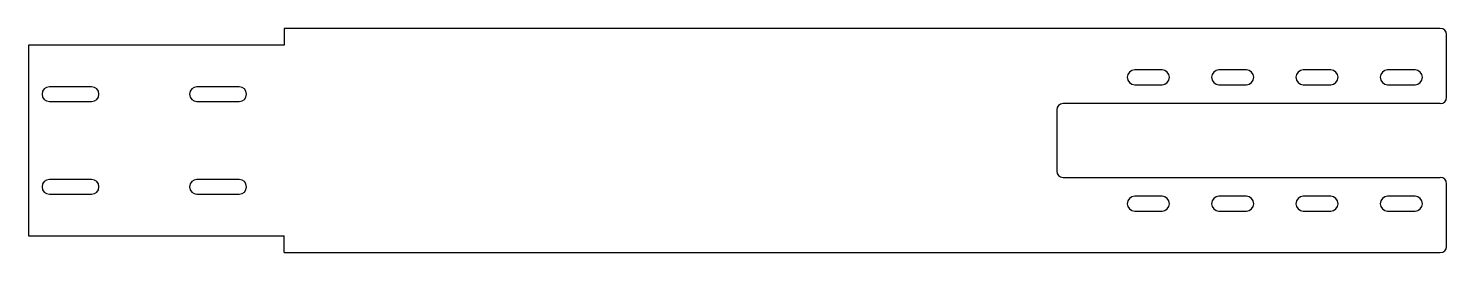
# Model space of a CAD drawing. Header units: millimetres. Extents: x 0 to 673, y 0 to 106.
import ezdxf

# ---------------------------------------------------------------- set-up
doc = ezdxf.new("R2010")
doc.units = ezdxf.units.MM

msp = doc.modelspace()

# ---------------------------------------------------------------- linework, layer by layer
at = {"color": 7, "linetype": 'Continuous', "lineweight": 25}
for p, q in [((669.84, 106.5), (121.42, 106.5)), ((121.42, 106.5), (121.42, 98.5)), ((672.84, 73.75), (672.84, 103.5)), ((0, 98.5), (0, 8)), ((121.42, 98.5), (0, 98.5)), ((537.84, 86.75), (524.84, 86.75)), ((577.84, 86.75), (564.84, 86.75)), ((617.84, 86.75), (604.84, 86.75)), ((657.84, 86.75), (644.84, 86.75)), ((30, 78.75), (10, 78.75)), ((100, 78.75), (80, 78.75)), ((524.84, 79.75), (537.84, 79.75)), ((564.84, 79.75), (577.84, 79.75)), ((604.84, 79.75), (617.84, 79.75)), ((644.84, 79.75), (657.84, 79.75)), ((10, 71.75), (30, 71.75)), ((80, 71.75), (100, 71.75)), ((487.84, 67.75), (487.84, 38.75)), ((669.84, 70.75), (490.84, 70.75)), ((30, 34.75), (10, 34.75)), ((100, 34.75), (80, 34.75)), ((490.84, 35.75), (669.84, 35.75)), ((10, 27.75), (30, 27.75)), ((80, 27.75), (100, 27.75)), ((672.84, 3), (672.84, 32.75)), ((537.84, 26.75), (524.84, 26.75)), ((577.84, 26.75), (564.84, 26.75)), ((617.84, 26.75), (604.84, 26.75)), ((657.84, 26.75), (644.84, 26.75)), ((524.84, 19.75), (537.84, 19.75)), ((564.84, 19.75), (577.84, 19.75)), ((604.84, 19.75), (617.84, 19.75)), ((644.84, 19.75), (657.84, 19.75)), ((0, 8), (121.42, 8)), ((121.42, 0), (121.42, 8)), ((121.42, 0), (669.84, 0))]:
    msp.add_line(p, q, dxfattribs=at)
for centre, radius, start, end in [((669.84, 103.5), 3, 0, 90), ((524.84, 83.25), 3.5, 90, 270), ((537.84, 83.25), 3.5, 270, 90), ((564.84, 83.25), 3.5, 90, 270), ((577.84, 83.25), 3.5, 270, 90), ((604.84, 83.25), 3.5, 90, 270), ((617.84, 83.25), 3.5, 270, 90), ((644.84, 83.25), 3.5, 90, 270), ((657.84, 83.25), 3.5, 270, 90), ((10, 75.25), 3.5, 90, 270), ((30, 75.25), 3.5, 270, 90), ((80, 75.25), 3.5, 90, 270), ((100, 75.25), 3.5, 270, 90), ((490.84, 67.75), 3, 90, 180), ((669.84, 73.75), 3, 270, 0), ((10, 31.25), 3.5, 90, 270), ((30, 31.25), 3.5, 270, 90), ((80, 31.25), 3.5, 90, 270), ((100, 31.25), 3.5, 270, 90), ((490.84, 38.75), 3, 180, 270), ((669.84, 32.75), 3, 0, 90), ((524.84, 23.25), 3.5, 90, 270), ((537.84, 23.25), 3.5, 270, 90), ((564.84, 23.25), 3.5, 90, 270), ((577.84, 23.25), 3.5, 270, 90), ((604.84, 23.25), 3.5, 90, 270), ((617.84, 23.25), 3.5, 270, 90), ((644.84, 23.25), 3.5, 90, 270), ((657.84, 23.25), 3.5, 270, 90), ((669.84, 3), 3, 270, 0)]:
    msp.add_arc(centre, radius, start, end, dxfattribs=at)

doc.saveas('drawing.dxf')
